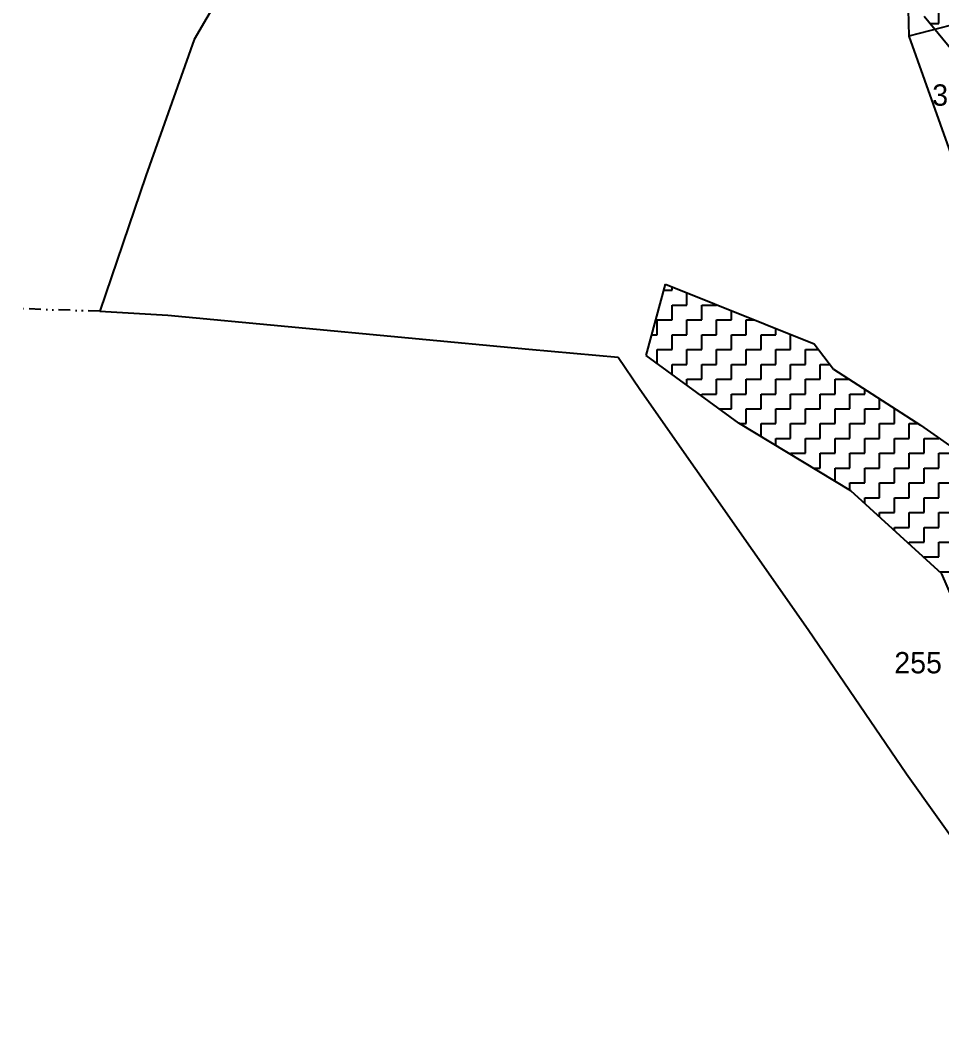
# Model space of a CAD drawing. Header units: metres. Extents: x 291362 to 296970, y 2012513 to 2016467.
# Drawn here: x 291675.6 to 292072.6, y 2013951.8 to 2014382.9 of the extents above; entities that cross this region are included whole.
import ezdxf
from ezdxf.enums import TextEntityAlignment as Align

# ---------------------------------------------------------------- set-up
doc = ezdxf.new("R2010")
doc.units = ezdxf.units.M
doc.linetypes.add('DIVIDE', pattern=[1.25, 0.5, -0.25, 0, -0.25, 0, -0.25])
for name, color, linetype in [('POLY_HATCH', 12, 'Continuous'), ('POLY_PARCEL', 6, 'Continuous'), ('TEXT_PARCEL', 7, 'Continuous'), ('V_BOUND_LINE', 7, 'Continuous'), ('V_DIVIDE_LINE', 7, 'DIVIDE')]:
    doc.layers.add(name, color=color, linetype=linetype)
doc.styles.add('TEXT_MAP', font='')
doc.styles.get('TEXT_MAP').set_extended_font_data('Kruti Dev 050')

msp = doc.modelspace()

# ---------------------------------------------------------------- linework, layer by layer
at = {"layer": 'POLY_HATCH', "linetype": 'Continuous'}
for p, q in [((292071.22, 2014381.35), (292071.22, 2014387.73)), ((292067.43, 2014381.35), (292071.22, 2014381.35)), ((291952.77, 2014266.47), (291956.35, 2014266.47)), ((291956.35, 2014266.47), (291956.35, 2014267.97)), ((291962.73, 2014260.09), (291962.73, 2014265.4)), ((291956.35, 2014260.09), (291962.73, 2014260.09)), ((291956.35, 2014253.71), (291956.35, 2014260.09)), ((291969.11, 2014260.09), (291975.49, 2014260.09)), ((291969.11, 2014253.71), (291969.11, 2014260.09)), ((291975.49, 2014260.09), (291975.49, 2014260.27)), ((291981.88, 2014253.71), (291981.88, 2014257.7)), ((291949.97, 2014253.71), (291956.35, 2014253.71)), ((291949.97, 2014247.33), (291949.97, 2014253.71)), ((291962.73, 2014253.71), (291969.11, 2014253.71)), ((291962.73, 2014247.33), (291962.73, 2014253.71)), ((291975.49, 2014253.71), (291981.88, 2014253.71)), ((291975.49, 2014247.33), (291975.49, 2014253.71)), ((291988.26, 2014253.71), (291991.8, 2014253.71)), ((291988.26, 2014247.33), (291988.26, 2014253.71)), ((292001.02, 2014247.33), (292001.02, 2014250)), ((291947.59, 2014247.33), (291949.97, 2014247.33)), ((291956.35, 2014247.33), (291962.73, 2014247.33)), ((291956.35, 2014240.94), (291956.35, 2014247.33)), ((291969.11, 2014247.33), (291975.49, 2014247.33)), ((291969.11, 2014240.94), (291969.11, 2014247.33)), ((291981.88, 2014247.33), (291988.26, 2014247.33)), ((291981.88, 2014240.94), (291981.88, 2014247.33)), ((291994.64, 2014247.33), (292001.02, 2014247.33)), ((291994.64, 2014240.94), (291994.64, 2014247.33)), ((292007.4, 2014247.33), (292007.66, 2014247.33)), ((292007.4, 2014240.94), (292007.4, 2014247.33)), ((291949.97, 2014240.94), (291956.35, 2014240.94)), ((291949.97, 2014234.86), (291949.97, 2014240.94)), ((291962.73, 2014240.94), (291969.11, 2014240.94)), ((291962.73, 2014234.56), (291962.73, 2014240.94)), ((291975.49, 2014240.94), (291981.88, 2014240.94)), ((291975.49, 2014234.56), (291975.49, 2014240.94)), ((291988.26, 2014240.94), (291994.64, 2014240.94)), ((291988.26, 2014234.56), (291988.26, 2014240.94)), ((292001.02, 2014240.94), (292007.4, 2014240.94)), ((292001.02, 2014234.56), (292001.02, 2014240.94)), ((292013.79, 2014240.94), (292019.4, 2014240.94)), ((292013.79, 2014234.56), (292013.79, 2014240.94)), ((291956.35, 2014234.56), (291962.73, 2014234.56)), ((291956.35, 2014230.21), (291956.35, 2014234.56)), ((291969.11, 2014234.56), (291975.49, 2014234.56)), ((291969.11, 2014228.18), (291969.11, 2014234.56)), ((291981.88, 2014234.56), (291988.26, 2014234.56)), ((291981.88, 2014228.18), (291981.88, 2014234.56)), ((291994.64, 2014234.56), (292001.02, 2014234.56)), ((291994.64, 2014228.18), (291994.64, 2014234.56)), ((292007.4, 2014234.56), (292013.79, 2014234.56)), ((292007.4, 2014228.18), (292007.4, 2014234.56)), ((292020.17, 2014234.56), (292024.31, 2014234.56)), ((292020.17, 2014228.18), (292020.17, 2014234.56)), ((291962.73, 2014228.18), (291969.11, 2014228.18)), ((291962.73, 2014225.56), (291962.73, 2014228.18)), ((291975.49, 2014228.18), (291981.88, 2014228.18)), ((291975.49, 2014221.8), (291975.49, 2014228.18)), ((291988.26, 2014228.18), (291994.64, 2014228.18)), ((291988.26, 2014221.8), (291988.26, 2014228.18)), ((292001.02, 2014228.18), (292007.4, 2014228.18)), ((292001.02, 2014221.8), (292001.02, 2014228.18)), ((292013.79, 2014228.18), (292020.17, 2014228.18)), ((292013.79, 2014221.8), (292013.79, 2014228.18)), ((292026.55, 2014228.18), (292032.64, 2014228.18)), ((292026.55, 2014221.8), (292026.55, 2014228.18)), ((292039.31, 2014221.8), (292039.31, 2014223.88)), ((291969.11, 2014221.8), (291975.49, 2014221.8)), ((291969.11, 2014220.91), (291969.11, 2014221.8)), ((291981.88, 2014221.8), (291988.26, 2014221.8)), ((291981.88, 2014215.42), (291981.88, 2014221.8)), ((291994.64, 2014221.8), (292001.02, 2014221.8)), ((291994.64, 2014215.42), (291994.64, 2014221.8)), ((292007.4, 2014221.8), (292013.79, 2014221.8)), ((292007.4, 2014215.42), (292007.4, 2014221.8)), ((292020.17, 2014221.8), (292026.55, 2014221.8)), ((292020.17, 2014215.42), (292020.17, 2014221.8)), ((292032.93, 2014221.8), (292039.31, 2014221.8)), ((292032.93, 2014215.42), (292032.93, 2014221.8)), ((292045.7, 2014215.42), (292045.7, 2014219.77)), ((291976.65, 2014215.42), (291981.88, 2014215.42)), ((291988.26, 2014215.42), (291994.64, 2014215.42)), ((291988.26, 2014209.03), (291988.26, 2014215.42)), ((292001.02, 2014215.42), (292007.4, 2014215.42)), ((292001.02, 2014209.03), (292001.02, 2014215.42)), ((292013.79, 2014215.42), (292020.17, 2014215.42)), ((292013.79, 2014209.03), (292013.79, 2014215.42)), ((292026.55, 2014215.42), (292032.93, 2014215.42)), ((292026.55, 2014209.03), (292026.55, 2014215.42)), ((292039.31, 2014215.42), (292045.7, 2014215.42)), ((292039.31, 2014209.03), (292039.31, 2014215.42)), ((292052.08, 2014215.42), (292052.45, 2014215.42)), ((292052.08, 2014209.03), (292052.08, 2014215.42)), ((291985.47, 2014209.03), (291988.26, 2014209.03)), ((291994.64, 2014209.03), (292001.02, 2014209.03)), ((291994.64, 2014203.5), (291994.64, 2014209.03)), ((292007.4, 2014209.03), (292013.79, 2014209.03)), ((292007.4, 2014202.65), (292007.4, 2014209.03)), ((292020.17, 2014209.03), (292026.55, 2014209.03)), ((292020.17, 2014202.65), (292020.17, 2014209.03)), ((292032.93, 2014209.03), (292039.31, 2014209.03)), ((292032.93, 2014202.65), (292032.93, 2014209.03)), ((292045.7, 2014209.03), (292052.08, 2014209.03)), ((292045.7, 2014202.65), (292045.7, 2014209.03)), ((292058.46, 2014209.03), (292062.36, 2014209.03)), ((292058.46, 2014202.65), (292058.46, 2014209.03)), ((292001.02, 2014202.65), (292007.4, 2014202.65)), ((292001.02, 2014199.65), (292001.02, 2014202.65)), ((292013.79, 2014202.65), (292020.17, 2014202.65)), ((292013.79, 2014196.27), (292013.79, 2014202.65)), ((292026.55, 2014202.65), (292032.93, 2014202.65)), ((292026.55, 2014196.27), (292026.55, 2014202.65)), ((292039.31, 2014202.65), (292045.7, 2014202.65)), ((292039.31, 2014196.27), (292039.31, 2014202.65)), ((292052.08, 2014202.65), (292058.46, 2014202.65)), ((292052.08, 2014196.27), (292052.08, 2014202.65)), ((292064.84, 2014202.65), (292071.22, 2014202.65)), ((292064.84, 2014196.27), (292064.84, 2014202.65)), ((292071.22, 2014202.65), (292071.22, 2014202.87)), ((292007.4, 2014196.27), (292013.79, 2014196.27)), ((292007.4, 2014195.8), (292007.4, 2014196.27)), ((292020.17, 2014196.27), (292026.55, 2014196.27)), ((292020.17, 2014189.89), (292020.17, 2014196.27)), ((292032.93, 2014196.27), (292039.31, 2014196.27)), ((292032.93, 2014189.89), (292032.93, 2014196.27)), ((292045.7, 2014196.27), (292052.08, 2014196.27)), ((292045.7, 2014189.89), (292045.7, 2014196.27)), ((292058.46, 2014196.27), (292064.84, 2014196.27)), ((292058.46, 2014189.89), (292058.46, 2014196.27)), ((292071.22, 2014196.27), (292077.61, 2014196.27)), ((292071.22, 2014189.89), (292071.22, 2014196.27)), ((292017.21, 2014189.89), (292020.17, 2014189.89)), ((292026.55, 2014189.89), (292032.93, 2014189.89)), ((292026.55, 2014184.26), (292026.55, 2014189.89)), ((292039.31, 2014189.89), (292045.7, 2014189.89)), ((292039.31, 2014183.51), (292039.31, 2014189.89)), ((292052.08, 2014189.89), (292058.46, 2014189.89)), ((292052.08, 2014183.51), (292052.08, 2014189.89)), ((292064.84, 2014189.89), (292071.22, 2014189.89)), ((292064.84, 2014183.51), (292064.84, 2014189.89)), ((292032.93, 2014183.51), (292039.31, 2014183.51)), ((292032.93, 2014180.41), (292032.93, 2014183.51)), ((292045.7, 2014183.51), (292052.08, 2014183.51)), ((292045.7, 2014177.12), (292045.7, 2014183.51)), ((292058.46, 2014183.51), (292064.84, 2014183.51)), ((292058.46, 2014177.12), (292058.46, 2014183.51)), ((292071.22, 2014183.51), (292077.61, 2014183.51)), ((292071.22, 2014177.12), (292071.22, 2014183.51)), ((292039.31, 2014177.12), (292045.7, 2014177.12)), ((292039.31, 2014174.71), (292039.31, 2014177.12)), ((292052.08, 2014177.12), (292058.46, 2014177.12)), ((292052.08, 2014170.74), (292052.08, 2014177.12)), ((292064.84, 2014177.12), (292071.22, 2014177.12)), ((292064.84, 2014170.74), (292064.84, 2014177.12)), ((292045.7, 2014170.74), (292052.08, 2014170.74)), ((292045.7, 2014168.87), (292045.7, 2014170.74)), ((292058.46, 2014170.74), (292064.84, 2014170.74)), ((292058.46, 2014164.36), (292058.46, 2014170.74)), ((292071.22, 2014170.74), (292077.61, 2014170.74)), ((292071.22, 2014164.36), (292071.22, 2014170.74)), ((292052.08, 2014164.36), (292058.46, 2014164.36)), ((292052.08, 2014163.04), (292052.08, 2014164.36)), ((292064.84, 2014164.36), (292071.22, 2014164.36)), ((292064.84, 2014157.98), (292064.84, 2014164.36)), ((292058.46, 2014157.98), (292064.84, 2014157.98)), ((292058.46, 2014157.2), (292058.46, 2014157.98)), ((292071.22, 2014157.98), (292077.61, 2014157.98)), ((292071.22, 2014151.6), (292071.22, 2014157.98)), ((292064.84, 2014151.6), (292071.22, 2014151.6)), ((292064.84, 2014151.36), (292064.84, 2014151.6)), ((292071.57, 2014145.21), (292077.61, 2014145.21))]:
    msp.add_line(p, q, dxfattribs=at)
at = {"layer": 'POLY_HATCH'}
for p, q in [((292085, 2014359.81), (292064.94, 2014384.4)), ((291945.17, 2014238.36), (291953.49, 2014269.12)), ((291953.49, 2014269.12), (292017.55, 2014243.35)), ((292017.55, 2014243.35), (292025.87, 2014232.54)), ((291985.1, 2014209.25), (291945.17, 2014238.36)), ((292025.87, 2014232.54), (292063.31, 2014208.42)), ((292033.36, 2014180.15), (291985.1, 2014209.25)), ((292063.31, 2014208.42), (292094.09, 2014186.8)), ((292072.46, 2014144.4), (292033.36, 2014180.15)), ((292087.44, 2014109.47), (292072.46, 2014144.4))]:
    msp.add_line(p, q, dxfattribs=at)
at = {"layer": 'POLY_PARCEL'}
for p, q in [((292054.37, 2014535.54), (292058.31, 2014375.96)), ((292080.52, 2014381.64), (292058.31, 2014375.96)), ((292058.31, 2014375.96), (292078.55, 2014319.09))]:
    msp.add_line(p, q, dxfattribs=at)
at = {"layer": 'V_BOUND_LINE'}
for p, q in [((291777.72, 2014420.76), (291750.52, 2014374.44)), ((291750.52, 2014374.44), (291729.79, 2014315.75)), ((291729.79, 2014315.75), (291709.93, 2014257.49)), ((291709.93, 2014257.49), (291739.29, 2014255.76)), ((291739.29, 2014255.76), (291894.74, 2014241.09)), ((291894.74, 2014241.09), (291933.17, 2014237.64)), ((291933.17, 2014237.64), (291942.41, 2014223.9)), ((291942.41, 2014223.9), (292014.95, 2014120.33)), ((292014.95, 2014120.33), (292057.27, 2014058.18)), ((292057.27, 2014058.18), (292132.96, 2013951.76))]:
    msp.add_line(p, q, dxfattribs=at)
at = {"layer": 'V_DIVIDE_LINE', "ltscale": 10}
msp.add_line((291709.93, 2014257.49), (291675.61, 2014258.54), dxfattribs=at)

# ---------------------------------------------------------------- texts
at = {"layer": 'TEXT_PARCEL', "style": 'TEXT_MAP'}
for s, p in [('310', (292078.61, 2014350.56)), ('255', (292062.28, 2014106.08))]:
    msp.add_text(s, height=9.19, dxfattribs=at).set_placement(p, align=Align.MIDDLE)

doc.saveas('drawing.dxf')
